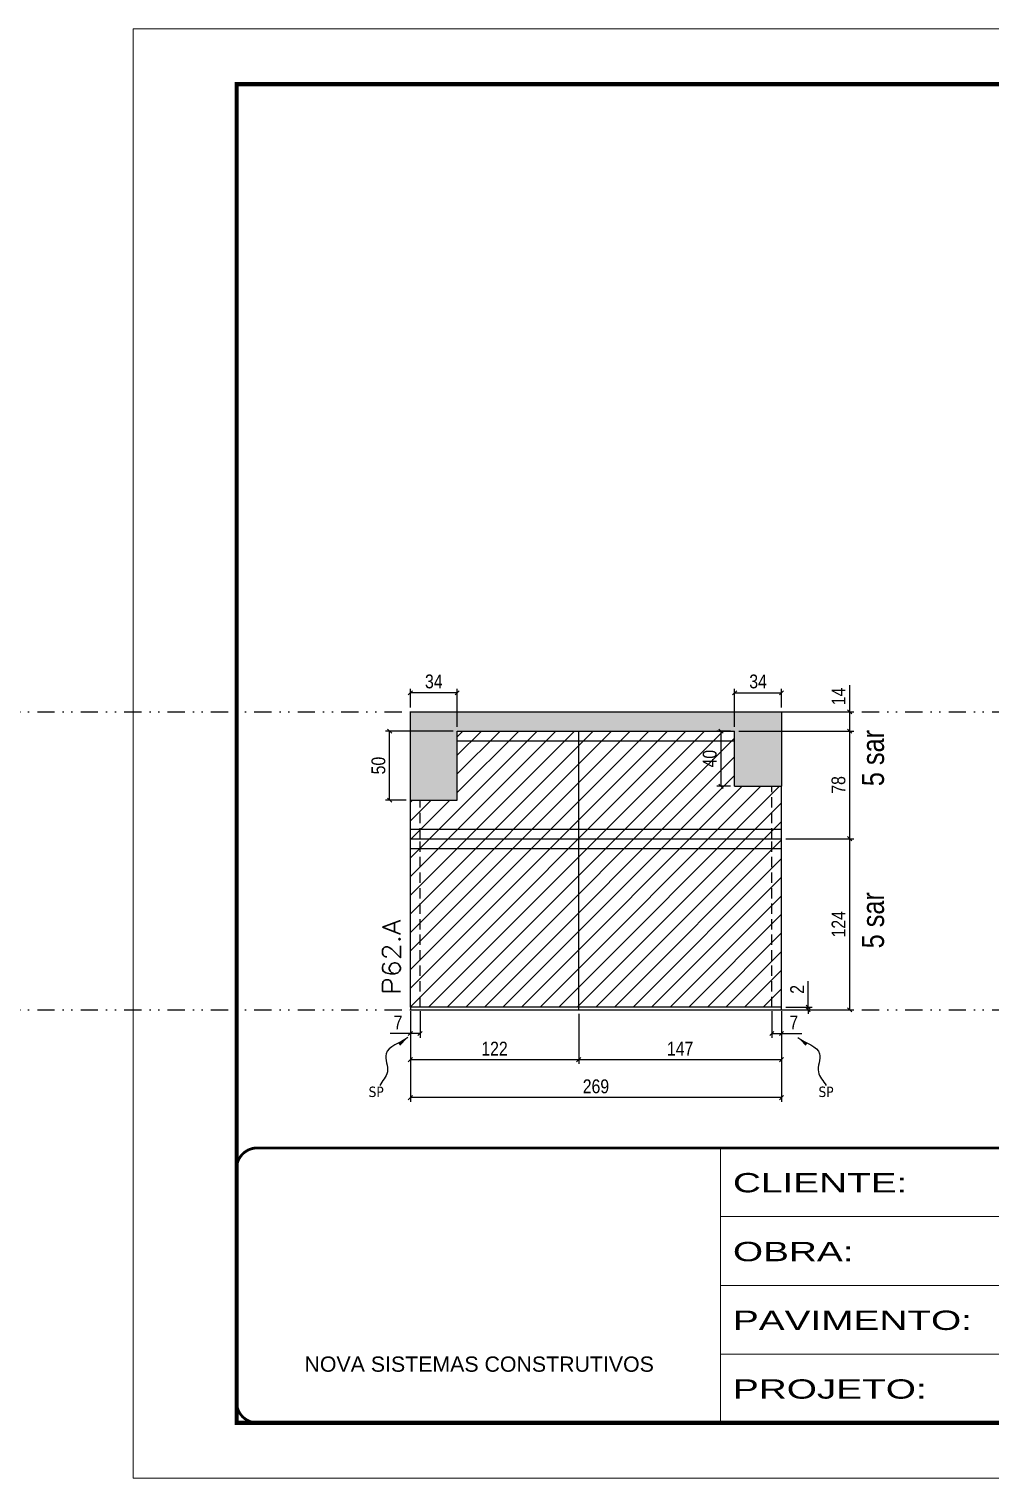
# Model space of a CAD drawing. Extents: x 13741 to 27878, y -21631 to 6985.
# Drawn here: x 15937 to 16633, y 192 to 1242 of the extents above; entities that cross this region are included whole.
import ezdxf

# ---------------------------------------------------------------- set-up
doc = ezdxf.new("R2010")
doc.units = 0
for name, pattern in [('CONTINUO', [0]), ('DASHED', [0.75, 0.5, -0.25]), ('DIVIDE2', [0.625, 0.25, -0.125, 0, -0.125, 0, -0.125]), ('HIDDEN', [0.375, 0.25, -0.125])]:
    doc.linetypes.add(name, pattern=pattern)
for name, color, linetype in [('COTA', 241, 'Continuous'), ('NOMENCLATURA', 7, 'Continuous'), ('Nível', 160, 'Continuous'), ('Painéis', 200, 'Continuous'), ('SARR_2.2x7', 40, 'Continuous'), ('Sarrafo de Pressão', 42, 'HIDDEN'), ('texto', 7, 'Continuous')]:
    doc.layers.add(name, color=color, linetype=linetype)
for name, color, linetype, lineweight in [('Folhas', 255, 'Continuous', 9), ('Hachura', 251, 'Continuous', 9), ('SARRAFO DE PRESSAO', 251, 'DASHED', 9), ('Texto Seção', 7, 'Continuous', 15)]:
    doc.layers.add(name, color=color, linetype=linetype, lineweight=lineweight)
doc.styles.add('ARIAL', font='arial.ttf')
doc.styles.add('ARIAL_NARROW', font='ARIALN.TTF', dxfattribs={"height": 0.2})
doc.styles.add('COTA TECNICA', font='techl___.ttf', dxfattribs={"height": 10})
doc.styles.add('COTA TECNICA-50', font='techl___.ttf', dxfattribs={"height": 10})
doc.styles.add('REGUA-120', font='ROMANS.shx', dxfattribs={"height": 15})
doc.styles.get("Standard").update_dxf_attribs({"font": 'arial.ttf'})
doc.styles.add('Tecnologia', font='')
doc.styles.get('Tecnologia').set_extended_font_data('Forgotten Futurist')
doc.dimstyles.new('COTA PAINEL-50', dxfattribs={"dimtxt": 10, "dimasz": 3, "dimexe": 3, "dimexo": 3, "dimgap": 3, "dimtad": 1, "dimdec": 1, "dimzin": 12, "dimdsep": 46, "dimtxsty": 'COTA TECNICA-50', "dimblk1": 'OBLIQUE', "dimblk2": 'OBLIQUE', "dimsah": 1, "dimcen": 0.9, "dimclrd": 4, "dimclre": 4, "dimclrt": 240, "dimadec": 1, "dimazin": 3, "dimtfac": 1, "dimtdec": 1, "dimtmove": 0, "dimatfit": 3, "dimfxl": 1, "dimtolj": 1, "dimtzin": 12, "dimarcsym": 0})
doc.dimstyles.new('PAINEL', dxfattribs={"dimtxt": 10, "dimasz": 3, "dimexe": 3, "dimexo": 3, "dimgap": 3, "dimtad": 1, "dimdec": 1, "dimzin": 12, "dimdsep": 46, "dimtxsty": 'COTA TECNICA', "dimblk1": 'OBLIQUE', "dimblk2": 'OBLIQUE', "dimsah": 1, "dimcen": 0.9, "dimclrd": 4, "dimclre": 4, "dimclrt": 240, "dimadec": 1, "dimazin": 3, "dimtfac": 1, "dimtdec": 1, "dimtmove": 0, "dimatfit": 3, "dimfxl": 1, "dimtolj": 1, "dimtzin": 12, "dimarcsym": 0})
doc.dimstyles.get("Standard").update_dxf_attribs({"dimtxt": 0.18, "dimasz": 0.18, "dimexe": 0.18, "dimexo": 0.0625, "dimgap": 0.09, "dimtad": 0, "dimtih": 1, "dimtoh": 1, "dimdec": 4, "dimzin": 0, "dimdsep": 46, "dimtxsty": 'Standard', "dimcen": 0.09, "dimadec": 0, "dimazin": 0, "dimtfac": 1, "dimtdec": 4, "dimtofl": 0, "dimtmove": 0, "dimatfit": 3, "dimfxl": 1, "dimtolj": 1, "dimtzin": 0, "dimarcsym": 0})

# ---------------------------------------------------------------- blocks, each defined once
blk = doc.blocks.new('9999999999')
at = {"color": 30, "linetype": 'CONTINUO'}
for p, q in [((98564.6, 34230.2), (98564.6, 34429.4)), ((98564.6, 34379.6), (99584, 34379.6)), ((98564.6, 34329.8), (99488, 34329.8)), ((99584, 34329.8), (99488, 34329.8)), ((99488, 34329.8), (99488, 34230.2)), ((98564.6, 34280), (99488, 34280))]:
    blk.add_line(p, q, dxfattribs=at)
at = {"color": 30, "linetype": 'CONTINUO', "const_width": 2}
blk.add_lwpolyline([(99584, 34230.2), (99584, 34414.4, 0.414214), (99569, 34429.4), (98229, 34429.4, 0.414214), (98214, 34414.4), (98214, 34245.2, 0.414214), (98229, 34230.2), (99584, 34230.2)], format="xyb", dxfattribs=at)
at = {"layer": 'Folhas'}
blk.add_lwpolyline([(98139, 34190.2), (99624, 34190.2), (99624, 35240.2), (98139, 35240.2)], close=True, dxfattribs=at)
at = {"layer": 'Folhas', "color": 30, "const_width": 3}
blk.add_lwpolyline([(98214, 34230.2), (99584, 34230.2), (99584, 35200.2), (98214, 35200.2)], close=True, dxfattribs=at)
at = {"color": 7, "linetype": 'Continuous', "ltscale": 5, "style": 'ARIAL'}
for s, height, p in [('SKR', 15.48, (98837.7, 34393.1)), ('LEAF LOEFGREN', 15.483, (98837.7, 34343.3)), ('2° SUBSOLO SUPERIOR', 15.483, (98837.7, 34293.5)), ('NOVA SISTEMAS CONSTRUTIVOS', 11.059, (98263.2, 34267.2)), ('PILARES', 15.48, (98837.7, 34243.7))]:
    blk.add_text(s, height=height, dxfattribs=at).set_placement(p)
at = {"layer": 'Folhas', "color": 7, "style": 'Tecnologia', "width": 1.5}
for s, p in [('CLIENTE:', (98573.7, 34397.2)), ('OBRA:', (98573.7, 34347.3)), ('PAVIMENTO:', (98573.7, 34297.5)), ('PROJETO:', (98573.7, 34247.7))]:
    blk.add_text(s, height=14, dxfattribs=at).set_placement(p)
blk = doc.blocks.new('_Oblique')
at = {"color": 0, "linetype": 'ByBlock', "lineweight": -2}
blk.add_line((-0.5, -0.5), (0.5, 0.5), dxfattribs=at)
blk = doc.blocks.new('*D1338')
at = {"layer": 'COTA', "color": 4, "lineweight": -2, "transparency": 16777216}
for p, q in [((16212.9, 530.1), (16212.9, 464.5)), ((16481.9, 530.1), (16481.9, 464.5)), ((16481.9, 467.5), (16212.9, 467.5))]:
    blk.add_line(p, q, dxfattribs=at)
at = {"layer": 'Defpoints', "color": 0, "transparency": 16777216}
for p in [(16212.9, 533.1), (16481.9, 533.1), (16212.9, 467.5)]:
    blk.add_point(p, dxfattribs=at)
at = {"layer": 'COTA', "color": 4, "lineweight": -2, "transparency": 16777216, "xscale": 3, "yscale": 3, "zscale": 3, "rotation": 180}
blk.add_blockref('_Oblique', (16212.9, 467.5), dxfattribs=at)
at = {"layer": 'COTA', "color": 4, "lineweight": -2, "transparency": 16777216, "xscale": 3, "yscale": 3, "zscale": 3}
blk.add_blockref('_Oblique', (16481.9, 467.5), dxfattribs=at)
at = {"layer": 'COTA', "color": 240, "transparency": 16777216, "insert": (16347.4, 475.6), "char_height": 10, "attachment_point": 5, "style": 'COTA TECNICA'}
blk.add_mtext('\\A1;269', dxfattribs=at)
blk = doc.blocks.new('*D1339')
at = {"layer": 'COTA', "color": 4, "lineweight": -2, "transparency": 16777216}
for p, q in [((16474.9, 530.1), (16474.9, 510.9)), ((16481.9, 528.1), (16481.9, 510.9)), ((16474.9, 513.9), (16481.9, 513.9)), ((16481.9, 513.9), (16496.6, 513.9))]:
    blk.add_line(p, q, dxfattribs=at)
at = {"layer": 'Defpoints', "color": 0, "transparency": 16777216}
for p in [(16474.9, 533.1), (16481.9, 531.1), (16481.9, 513.9)]:
    blk.add_point(p, dxfattribs=at)
at = {"layer": 'COTA', "color": 4, "lineweight": -2, "transparency": 16777216, "xscale": 3, "yscale": 3, "zscale": 3, "rotation": 180}
blk.add_blockref('_Oblique', (16474.9, 513.9), dxfattribs=at)
at = {"layer": 'COTA', "color": 4, "lineweight": -2, "transparency": 16777216, "xscale": 3, "yscale": 3, "zscale": 3}
blk.add_blockref('_Oblique', (16481.9, 513.9), dxfattribs=at)
at = {"layer": 'COTA', "color": 240, "transparency": 16777216, "insert": (16490.8, 522), "char_height": 10, "attachment_point": 5, "style": 'COTA TECNICA-50'}
blk.add_mtext('\\A1;7', dxfattribs=at)
blk = doc.blocks.new('*D1340')
at = {"layer": 'COTA', "color": 4, "lineweight": -2, "transparency": 16777216}
for p, q in [((16212.9, 528.1), (16212.9, 510.9)), ((16219.9, 530.1), (16219.9, 510.9)), ((16212.9, 513.9), (16198.2, 513.9)), ((16219.9, 513.9), (16212.9, 513.9))]:
    blk.add_line(p, q, dxfattribs=at)
at = {"layer": 'Defpoints', "color": 0, "transparency": 16777216}
for p in [(16212.9, 531.1), (16219.9, 533.1), (16212.9, 513.9)]:
    blk.add_point(p, dxfattribs=at)
at = {"layer": 'COTA', "color": 4, "lineweight": -2, "transparency": 16777216, "xscale": 3, "yscale": 3, "zscale": 3, "rotation": 180}
blk.add_blockref('_Oblique', (16212.9, 513.9), dxfattribs=at)
at = {"layer": 'COTA', "color": 4, "lineweight": -2, "transparency": 16777216, "xscale": 3, "yscale": 3, "zscale": 3}
blk.add_blockref('_Oblique', (16219.9, 513.9), dxfattribs=at)
at = {"layer": 'COTA', "color": 240, "transparency": 16777216, "insert": (16204, 522), "char_height": 10, "attachment_point": 5, "style": 'COTA TECNICA-50'}
blk.add_mtext('\\A1;7', dxfattribs=at)
blk = doc.blocks.new('*D1341')
at = {"layer": 'COTA', "color": 4, "lineweight": -2, "transparency": 16777216}
for p, q in [((16501.2, 533.1), (16501.2, 551.9)), ((16484.9, 533.1), (16504.2, 533.1)), ((16484.9, 531.1), (16504.2, 531.1)), ((16501.2, 531.1), (16501.2, 533.1)), ((16501.2, 531.1), (16501.2, 528.1))]:
    blk.add_line(p, q, dxfattribs=at)
at = {"layer": 'Defpoints', "color": 0, "transparency": 16777216}
for p in [(16481.9, 533.1), (16481.9, 531.1), (16501.2, 531.1)]:
    blk.add_point(p, dxfattribs=at)
at = {"layer": 'COTA', "color": 4, "lineweight": -2, "transparency": 16777216, "xscale": 3, "yscale": 3, "zscale": 3}
for p, rotation in [((16501.2, 533.1), 270), ((16501.2, 531.1), 90)]:
    blk.add_blockref('_Oblique', p, dxfattribs=dict(at, rotation=rotation))
at = {"layer": 'COTA', "color": 240, "transparency": 16777216, "insert": (16493.2, 545.9), "char_height": 10, "attachment_point": 5, "rotation": 90, "style": 'COTA TECNICA-50'}
blk.add_mtext('\\A1;2', dxfattribs=at)
blk = doc.blocks.new('*D1342')
at = {"layer": 'COTA', "color": 4, "lineweight": -2, "transparency": 16777216}
for p, q in [((16450.9, 733.1), (16534.3, 733.1)), ((16531.3, 655.1), (16531.3, 733.1)), ((16484.9, 655.1), (16534.3, 655.1))]:
    blk.add_line(p, q, dxfattribs=at)
at = {"layer": 'Defpoints', "color": 0, "transparency": 16777216}
for p in [(16447.9, 733.1), (16531.3, 733.1), (16481.9, 655.1)]:
    blk.add_point(p, dxfattribs=at)
at = {"layer": 'COTA', "color": 4, "lineweight": -2, "transparency": 16777216, "xscale": 3, "yscale": 3, "zscale": 3}
for p, rotation in [((16531.3, 733.1), 90), ((16531.3, 655.1), 270)]:
    blk.add_blockref('_Oblique', p, dxfattribs=dict(at, rotation=rotation))
at = {"layer": 'COTA', "color": 240, "transparency": 16777216, "insert": (16523.2, 694.1), "char_height": 10, "attachment_point": 5, "rotation": 90, "style": 'COTA TECNICA-50'}
blk.add_mtext('\\A1;78', dxfattribs=at)
blk = doc.blocks.new('*D1347')
at = {"layer": 'COTA', "color": 4, "linetype": 'ByBlock', "lineweight": -2, "transparency": 16777216}
for p, q in [((16484.9, 655.1), (16534.3, 655.1)), ((16531.3, 531.1), (16531.3, 655.1)), ((16484.9, 531.1), (16534.3, 531.1))]:
    blk.add_line(p, q, dxfattribs=at)
at = {"layer": 'Defpoints', "color": 0, "linetype": 'ByBlock', "transparency": 16777216}
for p in [(16481.9, 655.1), (16531.3, 655.1), (16481.9, 531.1)]:
    blk.add_point(p, dxfattribs=at)
at = {"layer": 'COTA', "color": 4, "linetype": 'ByBlock', "lineweight": -2, "transparency": 16777216, "xscale": 3, "yscale": 3, "zscale": 3}
for p, rotation in [((16531.3, 655.1), 90), ((16531.3, 531.1), 270)]:
    blk.add_blockref('_Oblique', p, dxfattribs=dict(at, rotation=rotation))
at = {"layer": 'COTA', "color": 240, "linetype": 'ByBlock', "transparency": 16777216, "insert": (16523.2, 593.1), "char_height": 10, "attachment_point": 5, "rotation": 90, "style": 'COTA TECNICA'}
blk.add_mtext('\\A1;124', dxfattribs=at)
blk = doc.blocks.new('*D1348')
at = {"layer": 'COTA', "color": 4, "linetype": 'ByBlock', "lineweight": -2, "transparency": 16777216}
for p, q in [((16484.9, 655.1), (16534.3, 655.1)), ((16531.3, 531.1), (16531.3, 655.1)), ((16484.9, 531.1), (16534.3, 531.1))]:
    blk.add_line(p, q, dxfattribs=at)
at = {"layer": 'Defpoints', "color": 0, "linetype": 'ByBlock', "transparency": 16777216}
for p in [(16481.9, 655.1), (16531.3, 655.1), (16481.9, 531.1)]:
    blk.add_point(p, dxfattribs=at)
at = {"layer": 'COTA', "color": 4, "linetype": 'ByBlock', "lineweight": -2, "transparency": 16777216, "xscale": 3, "yscale": 3, "zscale": 3}
for p, rotation in [((16531.3, 655.1), 90), ((16531.3, 531.1), 270)]:
    blk.add_blockref('_Oblique', p, dxfattribs=dict(at, rotation=rotation))
at = {"layer": 'COTA', "color": 240, "linetype": 'ByBlock', "transparency": 16777216, "insert": (16523.2, 593.1), "char_height": 10, "attachment_point": 5, "rotation": 90, "style": 'COTA TECNICA'}
blk.add_mtext('\\A1;124', dxfattribs=at)
blk = doc.blocks.new('*D1349')
at = {"layer": 'COTA', "color": 4, "lineweight": -2, "transparency": 16777216}
for p, q in [((16334.9, 528.1), (16334.9, 492)), ((16481.9, 528.1), (16481.9, 492)), ((16334.9, 495), (16481.9, 495))]:
    blk.add_line(p, q, dxfattribs=at)
at = {"layer": 'Defpoints', "color": 0, "transparency": 16777216}
for p in [(16334.9, 531.1), (16481.9, 531.1), (16481.9, 495)]:
    blk.add_point(p, dxfattribs=at)
at = {"layer": 'COTA', "color": 4, "lineweight": -2, "transparency": 16777216, "xscale": 3, "yscale": 3, "zscale": 3, "rotation": 180}
blk.add_blockref('_Oblique', (16334.9, 495), dxfattribs=at)
at = {"layer": 'COTA', "color": 4, "lineweight": -2, "transparency": 16777216, "xscale": 3, "yscale": 3, "zscale": 3}
blk.add_blockref('_Oblique', (16481.9, 495), dxfattribs=at)
at = {"layer": 'COTA', "color": 240, "transparency": 16777216, "insert": (16408.4, 503), "char_height": 10, "attachment_point": 5, "style": 'COTA TECNICA'}
blk.add_mtext('\\A1;147', dxfattribs=at)
blk = doc.blocks.new('*D1350')
at = {"layer": 'COTA', "color": 4, "lineweight": -2, "transparency": 16777216}
for p, q in [((16212.9, 528.1), (16212.9, 492)), ((16334.9, 528.1), (16334.9, 492)), ((16212.9, 495), (16334.9, 495))]:
    blk.add_line(p, q, dxfattribs=at)
at = {"layer": 'Defpoints', "color": 0, "transparency": 16777216}
for p in [(16212.9, 531.1), (16334.9, 531.1), (16334.9, 495)]:
    blk.add_point(p, dxfattribs=at)
at = {"layer": 'COTA', "color": 4, "lineweight": -2, "transparency": 16777216, "xscale": 3, "yscale": 3, "zscale": 3, "rotation": 180}
blk.add_blockref('_Oblique', (16212.9, 495), dxfattribs=at)
at = {"layer": 'COTA', "color": 4, "lineweight": -2, "transparency": 16777216, "xscale": 3, "yscale": 3, "zscale": 3}
blk.add_blockref('_Oblique', (16334.9, 495), dxfattribs=at)
at = {"layer": 'COTA', "color": 240, "transparency": 16777216, "insert": (16273.9, 503), "char_height": 10, "attachment_point": 5, "style": 'COTA TECNICA'}
blk.add_mtext('\\A1;122', dxfattribs=at)
blk = doc.blocks.new('*D1354')
at = {"layer": 'COTA', "color": 4, "lineweight": -2, "transparency": 16777216}
for p, q in [((16531.3, 747.1), (16531.3, 766.3)), ((16484.9, 747.1), (16534.3, 747.1)), ((16531.3, 733.1), (16531.3, 747.1)), ((16450.9, 733.1), (16534.3, 733.1))]:
    blk.add_line(p, q, dxfattribs=at)
at = {"layer": 'Defpoints', "color": 0, "transparency": 16777216}
for p in [(16481.9, 747.1), (16531.3, 747.1), (16447.9, 733.1)]:
    blk.add_point(p, dxfattribs=at)
at = {"layer": 'COTA', "color": 4, "lineweight": -2, "transparency": 16777216, "xscale": 3, "yscale": 3, "zscale": 3}
for p, rotation in [((16531.3, 747.1), 90), ((16531.3, 733.1), 270)]:
    blk.add_blockref('_Oblique', p, dxfattribs=dict(at, rotation=rotation))
at = {"layer": 'COTA', "color": 240, "transparency": 16777216, "insert": (16523.2, 758.2), "char_height": 10, "attachment_point": 5, "rotation": 90, "style": 'COTA TECNICA'}
blk.add_mtext('\\A1;14', dxfattribs=at)
blk = doc.blocks.new('*D1355')
at = {"layer": 'COTA', "color": 4, "lineweight": -2, "transparency": 16777216}
for p, q in [((16212.9, 750.1), (16212.9, 763.8)), ((16246.9, 760.8), (16212.9, 760.8)), ((16246.9, 736.1), (16246.9, 763.8))]:
    blk.add_line(p, q, dxfattribs=at)
at = {"layer": 'Defpoints', "color": 0, "transparency": 16777216}
for p in [(16212.9, 760.8), (16212.9, 747.1), (16246.9, 733.1)]:
    blk.add_point(p, dxfattribs=at)
at = {"layer": 'COTA', "color": 4, "lineweight": -2, "transparency": 16777216, "xscale": 3, "yscale": 3, "zscale": 3, "rotation": 180}
blk.add_blockref('_Oblique', (16212.9, 760.8), dxfattribs=at)
at = {"layer": 'COTA', "color": 4, "lineweight": -2, "transparency": 16777216, "xscale": 3, "yscale": 3, "zscale": 3}
blk.add_blockref('_Oblique', (16246.9, 760.8), dxfattribs=at)
at = {"layer": 'COTA', "color": 240, "transparency": 16777216, "insert": (16229.9, 769), "char_height": 10, "attachment_point": 5, "style": 'COTA TECNICA'}
blk.add_mtext('\\A1;34', dxfattribs=at)
blk = doc.blocks.new('*D1356')
at = {"layer": 'COTA', "color": 4, "lineweight": -2, "transparency": 16777216}
for p, q in [((16447.9, 736.1), (16447.9, 763.8)), ((16447.9, 760.8), (16481.9, 760.8)), ((16481.9, 750.1), (16481.9, 763.8))]:
    blk.add_line(p, q, dxfattribs=at)
at = {"layer": 'Defpoints', "color": 0, "transparency": 16777216}
for p in [(16481.9, 760.8), (16481.9, 747.1), (16447.9, 733.1)]:
    blk.add_point(p, dxfattribs=at)
at = {"layer": 'COTA', "color": 4, "lineweight": -2, "transparency": 16777216, "xscale": 3, "yscale": 3, "zscale": 3, "rotation": 180}
blk.add_blockref('_Oblique', (16447.9, 760.8), dxfattribs=at)
at = {"layer": 'COTA', "color": 4, "lineweight": -2, "transparency": 16777216, "xscale": 3, "yscale": 3, "zscale": 3}
blk.add_blockref('_Oblique', (16481.9, 760.8), dxfattribs=at)
at = {"layer": 'COTA', "color": 240, "transparency": 16777216, "insert": (16464.9, 769), "char_height": 10, "attachment_point": 5, "style": 'COTA TECNICA'}
blk.add_mtext('\\A1;34', dxfattribs=at)
blk = doc.blocks.new('*D1357')
at = {"layer": 'COTA', "color": 4, "lineweight": -2, "transparency": 16777216}
for p, q in [((16243.9, 733.1), (16194.9, 733.1)), ((16197.9, 683.1), (16197.9, 733.1)), ((16209.9, 683.1), (16194.9, 683.1))]:
    blk.add_line(p, q, dxfattribs=at)
at = {"layer": 'Defpoints', "color": 0, "transparency": 16777216}
for p in [(16197.9, 733.1), (16246.9, 733.1), (16212.9, 683.1)]:
    blk.add_point(p, dxfattribs=at)
at = {"layer": 'COTA', "color": 4, "lineweight": -2, "transparency": 16777216, "xscale": 3, "yscale": 3, "zscale": 3}
for p, rotation in [((16197.9, 733.1), 90), ((16197.9, 683.1), 270)]:
    blk.add_blockref('_Oblique', p, dxfattribs=dict(at, rotation=rotation))
at = {"layer": 'COTA', "color": 240, "transparency": 16777216, "insert": (16189.8, 708.1), "char_height": 10, "attachment_point": 5, "rotation": 90, "style": 'COTA TECNICA'}
blk.add_mtext('\\A1;50', dxfattribs=at)
blk = doc.blocks.new('*D1358')
at = {"layer": 'COTA', "color": 4, "lineweight": -2, "transparency": 16777216}
for p, q in [((16444.9, 733.1), (16435, 733.1)), ((16438, 733.1), (16438, 693.1)), ((16444.9, 693.1), (16435, 693.1))]:
    blk.add_line(p, q, dxfattribs=at)
at = {"layer": 'Defpoints', "color": 0, "transparency": 16777216}
for p in [(16447.9, 733.1), (16438, 693.1), (16447.9, 693.1)]:
    blk.add_point(p, dxfattribs=at)
at = {"layer": 'COTA', "color": 4, "lineweight": -2, "transparency": 16777216, "xscale": 3, "yscale": 3, "zscale": 3}
for p, rotation in [((16438, 733.1), 90), ((16438, 693.1), 270)]:
    blk.add_blockref('_Oblique', p, dxfattribs=dict(at, rotation=rotation))
at = {"layer": 'COTA', "color": 240, "transparency": 16777216, "insert": (16429.9, 713.1), "char_height": 10, "attachment_point": 5, "rotation": 90, "style": 'COTA TECNICA'}
blk.add_mtext('\\A1;40', dxfattribs=at)

msp = doc.modelspace()

# ---------------------------------------------------------------- hatches: boundary and pattern name
at = {"layer": 'COTA'}
h = msp.add_hatch(dxfattribs=at)
h.set_pattern_fill('AR-CONC', color=256, scale=0.03)
h.paths.add_polyline_path([(16447.91, 733.13), (16447.91, 693.13), (16481.91, 693.13), (16481.91, 747.13), (16212.91, 747.13), (16212.91, 683.13), (16246.91, 683.13), (16246.91, 733.13)])
at = {"layer": 'Hachura', "linetype": 'ByBlock'}
h = msp.add_hatch(dxfattribs=at)
h.set_pattern_fill('ANSI31', color=256, scale=3)
h.paths.add_polyline_path([(16334.91, 733.13), (16246.91, 733.13), (16246.91, 683.13), (16212.91, 683.13), (16212.91, 655.13), (16334.91, 655.13)])
h.paths.add_polyline_path([(16334.91, 733.13), (16334.91, 655.13), (16481.91, 655.13), (16481.91, 693.13), (16447.91, 693.13), (16447.91, 733.13)])
h.paths.add_polyline_path([(16481.91, 533.13), (16481.91, 655.13), (16334.91, 655.13), (16334.91, 533.13)])
h.paths.add_polyline_path([(16334.91, 655.13), (16212.91, 655.13), (16212.91, 533.13), (16334.91, 533.13)])

# ---------------------------------------------------------------- linework, layer by layer
at = {"layer": 'COTA'}
for p, q in [((16212.91, 683.13), (16212.91, 747.13)), ((16212.91, 747.13), (16481.91, 747.13)), ((16481.91, 747.13), (16481.91, 693.13))]:
    msp.add_line(p, q, dxfattribs=at)
at = {"layer": 'Nível', "color": 4, "linetype": 'DIVIDE2', "ltscale": 50}
for p, q in [((13741.09, 747.13), (21531.15, 747.13)), ((13741.09, 531.13), (21531.15, 531.13))]:
    msp.add_line(p, q, dxfattribs=at)
at = {"layer": 'Painéis'}
for p, q in [((16246.91, 733.13), (16447.91, 733.13)), ((16246.91, 683.13), (16246.91, 733.13)), ((16334.91, 531.13), (16334.91, 733.13)), ((16447.91, 693.13), (16447.91, 733.13)), ((16447.91, 693.13), (16481.91, 693.13)), ((16481.91, 533.13), (16481.91, 693.13)), ((16212.91, 533.13), (16212.91, 683.13)), ((16212.91, 683.13), (16246.91, 683.13)), ((16212.91, 655.13), (16481.91, 655.13))]:
    msp.add_line(p, q, dxfattribs=at)
msp.add_lwpolyline([(16481.91, 533.13), (16212.91, 533.13), (16212.91, 531.13), (16481.91, 531.13)], close=True, dxfattribs=at)
at = {"layer": 'SARR_2.2x7'}
for p, q in [((16246.91, 726.13), (16447.91, 726.13)), ((16212.91, 662.13), (16481.91, 662.13)), ((16212.91, 648.13), (16481.91, 648.13))]:
    msp.add_line(p, q, dxfattribs=at)
at = {"layer": 'Sarrafo de Pressão', "ltscale": 30}
for p, q in [((16474.91, 655.13), (16474.91, 693.13)), ((16219.91, 655.13), (16219.91, 683.13)), ((16219.91, 533.13), (16219.91, 655.13)), ((16474.91, 533.13), (16474.91, 655.13))]:
    msp.add_line(p, q, dxfattribs=at)

# ---------------------------------------------------------------- block references
at = {"layer": 'SARRAFO DE PRESSAO', "color": 6, "linetype": 'ByBlock'}
msp.add_blockref('9999999999', (-82127.01, -33998.35), dxfattribs=at)

# ---------------------------------------------------------------- texts
at = {"layer": 'NOMENCLATURA', "style": 'ARIAL_NARROW'}
for p in [(16556.16, 693.17), (16556.16, 575.65)]:
    msp.add_text('5 sar', height=16, rotation=90, dxfattribs=at).set_placement(p)
at = {"layer": 'texto', "color": 0, "char_height": 7.5, "attachment_point": 5}
for insert in [(16188.14, 471.64), (16514.16, 471.64)]:
    msp.add_mtext('{\\fTahoma|b0|i0|c0|p34;\\C4;SP}', dxfattribs=dict(at, insert=insert))
at = {"layer": 'Texto Seção', "style": 'REGUA-120', "width": 1.1}
msp.add_text('P62.A', height=13, rotation=90, dxfattribs=at).set_placement((16205.67, 541.9))

# ---------------------------------------------------------------- dimensions: what is measured, and where the dimension line sits
at = {"layer": 'COTA'}
for base, p1, p2, dimstyle, picture, middle in [((16212.91, 760.77), (16246.91, 733.13), (16212.91, 747.13), 'PAINEL', '*D1355', (16229.91, 768.99)), ((16481.91, 760.77), (16447.91, 733.13), (16481.91, 747.13), 'PAINEL', '*D1356', (16464.91, 768.99)), ((16334.91, 494.96), (16212.91, 531.13), (16334.91, 531.13), 'PAINEL', '*D1350', (16273.91, 503.01)), ((16481.91, 513.89), (16474.91, 533.13), (16481.91, 531.13), 'COTA PAINEL-50', '*D1339', (16490.78, 521.97))]:
    dim = msp.add_linear_dim(base=base, p1=p1, p2=p2, dimstyle=dimstyle, dxfattribs=at)
    dim.commit()
    dim.dimension.update_dxf_attribs({"geometry": picture, "text_midpoint": middle})
for base, p1, p2, angle, dimstyle, picture, middle in [((16531.28, 747.13), (16447.91, 733.13), (16481.91, 747.13), 90, 'PAINEL', '*D1354', (16523.21, 758.19)), ((16197.94, 733.13), (16212.91, 683.13), (16246.91, 733.13), 90, 'PAINEL', '*D1357', (16189.83, 708.13)), ((16437.97, 693.13), (16447.91, 733.13), (16447.91, 693.13), 90, 'PAINEL', '*D1358', (16429.87, 713.13)), ((16531.28, 733.13), (16481.91, 655.13), (16447.91, 733.13), 90, 'COTA PAINEL-50', '*D1342', (16523.19, 694.13)), ((16212.91, 513.89), (16219.91, 533.13), (16212.91, 531.13), 180, 'COTA PAINEL-50', '*D1340', (16204.05, 521.97))]:
    dim = msp.add_linear_dim(base=base, p1=p1, p2=p2, angle=angle, dimstyle=dimstyle, dxfattribs=at)
    dim.commit()
    dim.dimension.update_dxf_attribs({"geometry": picture, "text_midpoint": middle})
at = {"layer": 'COTA', "linetype": 'ByBlock'}
for picture in ['*D1347', '*D1348']:
    dim = msp.add_aligned_dim(p1=(16481.91, 531.13), p2=(16481.91, 655.13), distance=-49.37, dimstyle='PAINEL', dxfattribs=at)
    dim.commit()
    dim.dimension.update_dxf_attribs({"geometry": picture, "text_midpoint": (16523.21, 593.13)})
at = {"layer": 'COTA'}
dim = msp.add_linear_dim(base=(16501.17, 531.13), p1=(16481.91, 533.13), p2=(16481.91, 531.13), angle=90, dimstyle='COTA PAINEL-50', dxfattribs=at)
dim.commit()
dim.dimension.update_dxf_attribs({"geometry": '*D1341', "text_midpoint": (16501.17, 545.88), "dimtype": 160})
dim = msp.add_linear_dim(base=(16212.91, 467.52), p1=(16481.91, 533.13), p2=(16212.91, 533.13), angle=180, dimstyle='PAINEL', override={"dimarcsym": 2}, dxfattribs=at)
dim.commit()
dim.dimension.update_dxf_attribs({"geometry": '*D1338', "text_midpoint": (16347.41, 475.65)})
dim = msp.add_linear_dim(base=(16481.91, 494.96), p1=(16334.91, 531.13), p2=(16481.91, 531.13), dimstyle='PAINEL', override={"dimtmove": 1}, dxfattribs=at)
dim.commit()
dim.dimension.update_dxf_attribs({"geometry": '*D1349', "text_midpoint": (16408.41, 503.03)})

# ---------------------------------------------------------------- leaders
at = {"layer": 'COTA', "path_type": 1}
for points in [[(16211.09, 510.95), (16195.3, 499.12), (16196.23, 486.11), (16190.67, 476.33)], [(16493.74, 510.95), (16509.53, 499.12), (16508.6, 486.11), (16514.16, 476.33)]]:
    msp.add_leader(points, dimstyle='Standard', override={"dimasz": 8}, dxfattribs=at)

doc.saveas('drawing.dxf')
